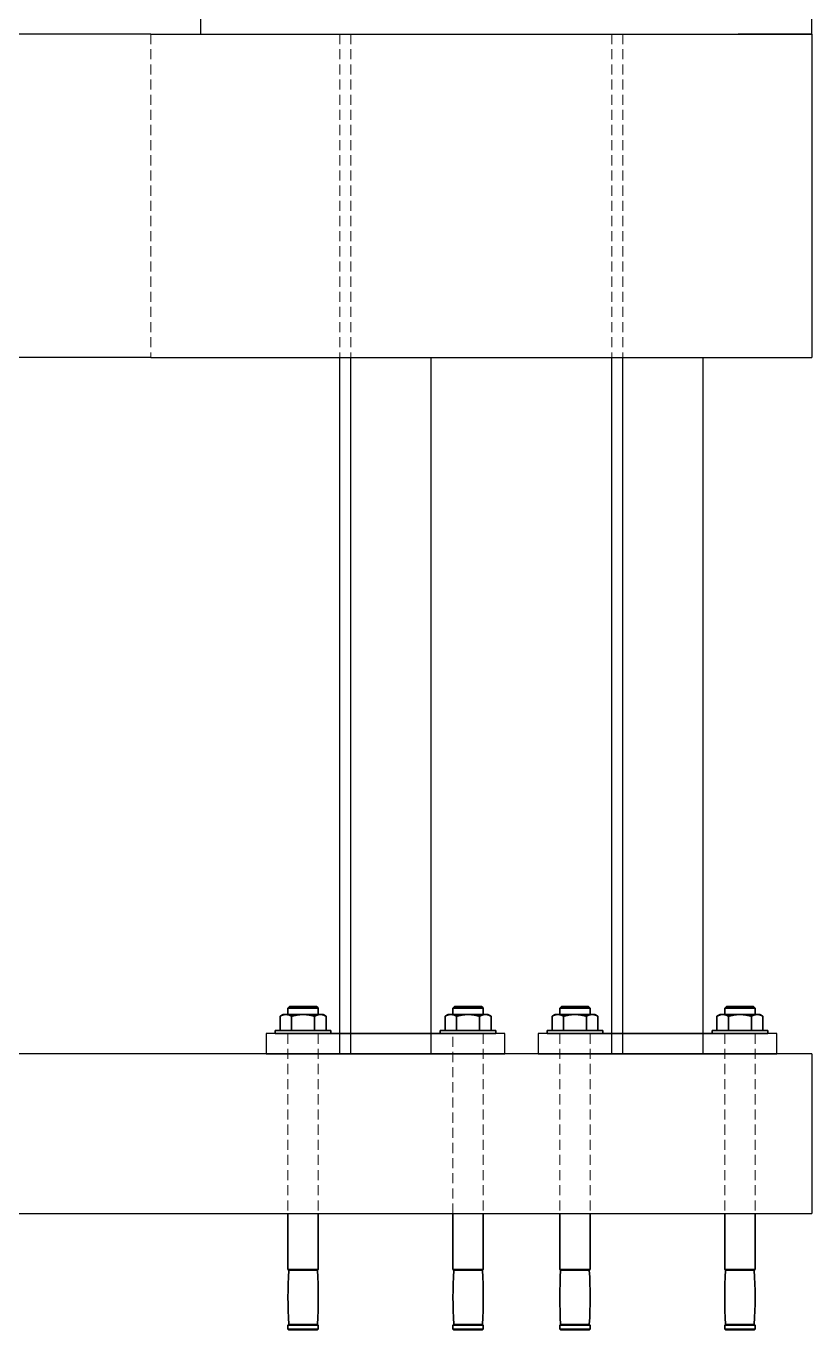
# Model space of a CAD drawing. Header units: millimetres. Extents: x 29178 to 37588, y 1365 to 7305.
# Drawn here: x 33887 to 34381, y 5334 to 6153 of the extents above; entities that cross this region are included whole.
import ezdxf

# ---------------------------------------------------------------- set-up
doc = ezdxf.new("R2010")
doc.units = ezdxf.units.MM
doc.linetypes.add('HIDDEN', pattern=[9.525, 6.35, -3.175])
doc.layers.add('TRACEJADA', color=3, linetype='HIDDEN', lineweight=20)
doc.layers.add('Visível (ISO)', color=7, linetype='Continuous', lineweight=35)

msp = doc.modelspace()

# ---------------------------------------------------------------- linework, layer by layer
for p, q in [((33996.36, 6157.84), (33996.36, 6147.84)), ((34380.61, 6147.84), (34380.61, 6157.84)), ((33965.01, 6147.84), (32924.41, 6147.84)), ((33965.01, 6147.84), (34380.61, 6147.84)), ((34380.61, 6147.84), (34334.31, 6147.84)), ((34380.61, 6147.84), (34380.61, 5944.64)), ((33965.01, 5944.64), (32924.41, 5944.64)), ((33965.01, 5944.64), (34380.61, 5944.64)), ((34083.95, 5507.02), (34083.95, 5944.64)), ((34090.81, 5507.02), (34090.81, 5944.64)), ((34141.35, 5507.02), (34141.35, 5944.64)), ((34254.81, 5507.02), (34254.81, 5944.64)), ((34261.67, 5507.02), (34261.67, 5944.64)), ((34312.21, 5507.02), (34312.21, 5944.64)), ((34187.65, 5519.72), (34037.65, 5519.72)), ((34037.65, 5519.72), (34037.65, 5507.02)), ((34061.85, 5519.72), (34163.45, 5519.72)), ((34083.95, 5519.72), (34141.35, 5519.72)), ((34187.65, 5507.02), (34187.65, 5519.72)), ((34358.51, 5519.72), (34208.51, 5519.72)), ((34208.51, 5519.72), (34208.51, 5507.02)), ((34232.71, 5519.72), (34334.31, 5519.72)), ((34254.81, 5519.72), (34312.21, 5519.72)), ((34358.51, 5507.02), (34358.51, 5519.72)), ((34380.61, 5507.02), (32471.36, 5507.02)), ((34037.65, 5507.02), (34187.65, 5507.02)), ((34037.65, 5507.02), (34060.8, 5507.02)), ((34208.51, 5507.02), (34358.51, 5507.02)), ((34208.51, 5507.02), (34231.66, 5507.02)), ((34380.61, 5507.02), (34380.61, 5406.59)), ((32471.36, 5406.59), (34380.61, 5406.59))]:
    msp.add_line(p, q)
at = {"layer": 'TRACEJADA'}
for p, q in [((33965.01, 6147.84), (33965.01, 5944.64)), ((34083.95, 6147.84), (34083.95, 5944.64)), ((34090.81, 6147.84), (34090.81, 5944.64)), ((34254.81, 6147.84), (34254.81, 5944.64)), ((34261.67, 6147.84), (34261.67, 5944.64)), ((34051.28, 5519.72), (34051.28, 5406.59)), ((34070.33, 5519.72), (34070.33, 5406.59)), ((34154.98, 5406.59), (34154.98, 5519.72)), ((34174.03, 5519.72), (34174.03, 5406.59)), ((34222.14, 5519.72), (34222.14, 5406.59)), ((34241.19, 5519.72), (34241.19, 5406.59)), ((34325.84, 5519.72), (34325.84, 5406.59)), ((34344.89, 5519.72), (34344.89, 5406.59))]:
    msp.add_line(p, q, dxfattribs=at)
at = {"layer": 'Visível (ISO)'}
for p, q in [((34048.3, 5531.72), (34046.37, 5530.61)), ((34046.37, 5521.72), (34046.37, 5530.61)), ((34049.98, 5531.72), (34048.3, 5531.72)), ((34060.8, 5531.72), (34049.98, 5531.72)), ((34052.28, 5536.72), (34051.28, 5535.72)), ((34070.33, 5535.72), (34051.28, 5535.72)), ((34051.28, 5531.72), (34051.28, 5535.72)), ((34069.33, 5536.72), (34052.28, 5536.72)), ((34053.59, 5521.72), (34053.59, 5530.61)), ((34071.63, 5531.72), (34060.8, 5531.72)), ((34068.02, 5521.72), (34068.02, 5530.61)), ((34069.33, 5536.72), (34070.33, 5535.72)), ((34070.33, 5531.72), (34070.33, 5535.72)), ((34073.3, 5531.72), (34071.63, 5531.72)), ((34073.3, 5531.72), (34075.24, 5530.61)), ((34075.24, 5521.72), (34075.24, 5530.61)), ((34152, 5531.72), (34150.07, 5530.61)), ((34150.07, 5521.72), (34150.07, 5530.61)), ((34152, 5531.72), (34153.68, 5531.72)), ((34153.68, 5531.72), (34164.5, 5531.72)), ((34155.98, 5536.72), (34154.98, 5535.72)), ((34154.98, 5535.72), (34174.03, 5535.72)), ((34154.98, 5531.72), (34154.98, 5535.72)), ((34155.98, 5536.72), (34173.03, 5536.72)), ((34157.29, 5521.72), (34157.29, 5530.61)), ((34164.5, 5531.72), (34175.33, 5531.72)), ((34171.72, 5521.72), (34171.72, 5530.61)), ((34173.03, 5536.72), (34174.03, 5535.72)), ((34174.03, 5531.72), (34174.03, 5535.72)), ((34175.33, 5531.72), (34177, 5531.72)), ((34177, 5531.72), (34178.94, 5530.61)), ((34178.94, 5521.72), (34178.94, 5530.61)), ((34219.16, 5531.72), (34217.23, 5530.61)), ((34217.23, 5521.72), (34217.23, 5530.61)), ((34220.84, 5531.72), (34219.16, 5531.72)), ((34231.66, 5531.72), (34220.84, 5531.72)), ((34223.14, 5536.72), (34222.14, 5535.72)), ((34241.19, 5535.72), (34222.14, 5535.72)), ((34222.14, 5531.72), (34222.14, 5535.72)), ((34240.19, 5536.72), (34223.14, 5536.72)), ((34224.45, 5521.72), (34224.45, 5530.61)), ((34242.49, 5531.72), (34231.66, 5531.72)), ((34238.88, 5521.72), (34238.88, 5530.61)), ((34240.19, 5536.72), (34241.19, 5535.72)), ((34241.19, 5531.72), (34241.19, 5535.72)), ((34244.16, 5531.72), (34242.49, 5531.72)), ((34244.16, 5531.72), (34246.1, 5530.61)), ((34246.1, 5521.72), (34246.1, 5530.61)), ((34322.86, 5531.72), (34320.93, 5530.61)), ((34320.93, 5521.72), (34320.93, 5530.61)), ((34322.86, 5531.72), (34324.54, 5531.72)), ((34324.54, 5531.72), (34335.36, 5531.72)), ((34326.84, 5536.72), (34325.84, 5535.72)), ((34325.84, 5535.72), (34344.89, 5535.72)), ((34325.84, 5531.72), (34325.84, 5535.72)), ((34326.84, 5536.72), (34343.89, 5536.72)), ((34328.15, 5521.72), (34328.15, 5530.61)), ((34335.36, 5531.72), (34346.19, 5531.72)), ((34342.58, 5521.72), (34342.58, 5530.61)), ((34343.89, 5536.72), (34344.89, 5535.72)), ((34344.89, 5531.72), (34344.89, 5535.72)), ((34346.19, 5531.72), (34347.86, 5531.72)), ((34347.86, 5531.72), (34349.8, 5530.61)), ((34349.8, 5521.72), (34349.8, 5530.61)), ((34078.3, 5521.72), (34043.3, 5521.72)), ((34043.3, 5519.72), (34043.3, 5521.72)), ((34078.3, 5519.72), (34043.3, 5519.72)), ((34078.3, 5519.72), (34078.3, 5521.72)), ((34147, 5521.72), (34182, 5521.72)), ((34147, 5519.72), (34147, 5521.72)), ((34147, 5519.72), (34182, 5519.72)), ((34182, 5519.72), (34182, 5521.72)), ((34249.16, 5521.72), (34214.16, 5521.72)), ((34214.16, 5519.72), (34214.16, 5521.72)), ((34249.16, 5519.72), (34214.16, 5519.72)), ((34249.16, 5519.72), (34249.16, 5521.72)), ((34317.86, 5521.72), (34352.86, 5521.72)), ((34317.86, 5519.72), (34317.86, 5521.72)), ((34317.86, 5519.72), (34352.86, 5519.72)), ((34352.86, 5519.72), (34352.86, 5521.72)), ((34051.28, 5371.52), (34051.28, 5406.59)), ((34070.33, 5371.52), (34070.33, 5406.59)), ((34154.98, 5371.52), (34154.98, 5406.59)), ((34174.03, 5371.52), (34174.03, 5406.59)), ((34222.14, 5371.52), (34222.14, 5406.59)), ((34241.19, 5371.52), (34241.19, 5406.59)), ((34325.84, 5371.52), (34325.84, 5406.59)), ((34344.89, 5371.52), (34344.89, 5406.59)), ((34070.33, 5371.52), (34051.28, 5371.52)), ((34051.78, 5371.02), (34051.28, 5371.52)), ((34069.83, 5371.02), (34051.78, 5371.02)), ((34069.83, 5371.02), (34070.33, 5371.52)), ((34154.98, 5371.52), (34174.03, 5371.52)), ((34155.48, 5371.02), (34154.98, 5371.52)), ((34155.48, 5371.02), (34173.53, 5371.02)), ((34173.53, 5371.02), (34174.03, 5371.52)), ((34241.19, 5371.52), (34222.14, 5371.52)), ((34222.64, 5371.02), (34222.14, 5371.52)), ((34240.69, 5371.02), (34222.64, 5371.02)), ((34240.69, 5371.02), (34241.19, 5371.52)), ((34325.84, 5371.52), (34344.89, 5371.52)), ((34326.34, 5371.02), (34325.84, 5371.52)), ((34326.34, 5371.02), (34344.39, 5371.02)), ((34344.39, 5371.02), (34344.89, 5371.52)), ((34051.78, 5337.02), (34051.28, 5336.52)), ((34070.33, 5336.52), (34051.28, 5336.52)), ((34051.28, 5334.02), (34051.28, 5336.52)), ((34070.33, 5334.02), (34051.28, 5334.02)), ((34051.78, 5333.52), (34051.28, 5334.02)), ((34069.83, 5337.02), (34051.78, 5337.02)), ((34069.83, 5337.02), (34070.33, 5336.52)), ((34069.83, 5333.52), (34070.33, 5334.02)), ((34070.33, 5334.02), (34070.33, 5336.52)), ((34155.48, 5337.02), (34154.98, 5336.52)), ((34154.98, 5336.52), (34174.03, 5336.52)), ((34154.98, 5334.02), (34154.98, 5336.52)), ((34154.98, 5334.02), (34174.03, 5334.02)), ((34155.48, 5333.52), (34154.98, 5334.02)), ((34155.48, 5337.02), (34173.53, 5337.02)), ((34173.53, 5337.02), (34174.03, 5336.52)), ((34173.53, 5333.52), (34174.03, 5334.02)), ((34174.03, 5334.02), (34174.03, 5336.52)), ((34222.64, 5337.02), (34222.14, 5336.52)), ((34241.19, 5336.52), (34222.14, 5336.52)), ((34222.14, 5334.02), (34222.14, 5336.52)), ((34241.19, 5334.02), (34222.14, 5334.02)), ((34222.64, 5333.52), (34222.14, 5334.02)), ((34240.69, 5337.02), (34222.64, 5337.02)), ((34240.69, 5337.02), (34241.19, 5336.52)), ((34240.69, 5333.52), (34241.19, 5334.02)), ((34241.19, 5334.02), (34241.19, 5336.52)), ((34326.34, 5337.02), (34325.84, 5336.52)), ((34325.84, 5336.52), (34344.89, 5336.52)), ((34325.84, 5334.02), (34325.84, 5336.52)), ((34325.84, 5334.02), (34344.89, 5334.02)), ((34326.34, 5333.52), (34325.84, 5334.02)), ((34326.34, 5337.02), (34344.39, 5337.02)), ((34344.39, 5337.02), (34344.89, 5336.52)), ((34344.39, 5333.52), (34344.89, 5334.02)), ((34344.89, 5334.02), (34344.89, 5336.52)), ((34069.83, 5333.52), (34051.78, 5333.52)), ((34155.48, 5333.52), (34173.53, 5333.52)), ((34240.69, 5333.52), (34222.64, 5333.52)), ((34326.34, 5333.52), (34344.39, 5333.52))]:
    msp.add_line(p, q, dxfattribs=at)
for centre, start, end in [((34340.53, 5354.02), 176.63063, 183.36937), ((33781.08, 5354.02), 356.63063, 3.36937), ((34444.23, 5354.02), 176.63063, 183.36937), ((33884.78, 5354.02), 356.63063, 3.36937), ((34511.39, 5354.02), 176.63063, 183.36937), ((33951.94, 5354.02), 356.63063, 3.36937), ((34615.09, 5354.02), 176.63063, 183.36937), ((34055.64, 5354.02), 356.63063, 3.36937)]:
    msp.add_arc(centre, 289.25, start, end, dxfattribs=at)
for points, weights in [([(34049.98, 5531.72), (34048.3, 5531.72), (34046.37, 5530.61)], [1.76210235533, 1.76210235533, 1.63558909829]), ([(34053.59, 5530.61), (34051.65, 5531.72), (34049.98, 5531.72)], [1.63558909829, 1.76210235533, 1.76210235533]), ([(34053.59, 5530.61), (34057.45, 5531.72), (34060.8, 5531.72)], [1.63558909829, 1.76210235533, 1.76210235533]), ([(34060.8, 5531.72), (34064.15, 5531.72), (34068.02, 5530.61)], [1.76210235533, 1.76210235533, 1.63558909829]), ([(34071.63, 5531.72), (34069.95, 5531.72), (34068.02, 5530.61)], [1.76210235533, 1.76210235533, 1.63558909829]), ([(34075.24, 5530.61), (34073.3, 5531.72), (34071.63, 5531.72)], [1.63558909829, 1.76210235533, 1.76210235533]), ([(34150.07, 5530.61), (34152, 5531.72), (34153.68, 5531.72)], [1.63558909829, 1.76210235533, 1.76210235533]), ([(34153.68, 5531.72), (34155.35, 5531.72), (34157.29, 5530.61)], [1.76210235533, 1.76210235533, 1.63558909829]), ([(34164.5, 5531.72), (34161.15, 5531.72), (34157.29, 5530.61)], [1.76210235533, 1.76210235533, 1.63558909829]), ([(34171.72, 5530.61), (34167.85, 5531.72), (34164.5, 5531.72)], [1.63558909829, 1.76210235533, 1.76210235533]), ([(34171.72, 5530.61), (34173.65, 5531.72), (34175.33, 5531.72)], [1.63558909829, 1.76210235533, 1.76210235533]), ([(34175.33, 5531.72), (34177, 5531.72), (34178.94, 5530.61)], [1.76210235533, 1.76210235533, 1.63558909829]), ([(34220.84, 5531.72), (34219.16, 5531.72), (34217.23, 5530.61)], [1.76210235533, 1.76210235533, 1.63558909829]), ([(34224.45, 5530.61), (34222.51, 5531.72), (34220.84, 5531.72)], [1.63558909829, 1.76210235533, 1.76210235533]), ([(34224.45, 5530.61), (34228.31, 5531.72), (34231.66, 5531.72)], [1.63558909829, 1.76210235533, 1.76210235533]), ([(34231.66, 5531.72), (34235.01, 5531.72), (34238.88, 5530.61)], [1.76210235533, 1.76210235533, 1.63558909829]), ([(34242.49, 5531.72), (34240.81, 5531.72), (34238.88, 5530.61)], [1.76210235533, 1.76210235533, 1.63558909829]), ([(34246.1, 5530.61), (34244.16, 5531.72), (34242.49, 5531.72)], [1.63558909829, 1.76210235533, 1.76210235533]), ([(34320.93, 5530.61), (34322.86, 5531.72), (34324.54, 5531.72)], [1.63558909829, 1.76210235533, 1.76210235533]), ([(34324.54, 5531.72), (34326.21, 5531.72), (34328.15, 5530.61)], [1.76210235533, 1.76210235533, 1.63558909829]), ([(34335.36, 5531.72), (34332.01, 5531.72), (34328.15, 5530.61)], [1.76210235533, 1.76210235533, 1.63558909829]), ([(34342.58, 5530.61), (34338.71, 5531.72), (34335.36, 5531.72)], [1.63558909829, 1.76210235533, 1.76210235533]), ([(34342.58, 5530.61), (34344.51, 5531.72), (34346.19, 5531.72)], [1.63558909829, 1.76210235533, 1.76210235533]), ([(34346.19, 5531.72), (34347.86, 5531.72), (34349.8, 5530.61)], [1.76210235533, 1.76210235533, 1.63558909829])]:
    msp.add_rational_spline(points, weights, degree=2, dxfattribs=at)

doc.saveas('drawing.dxf')
